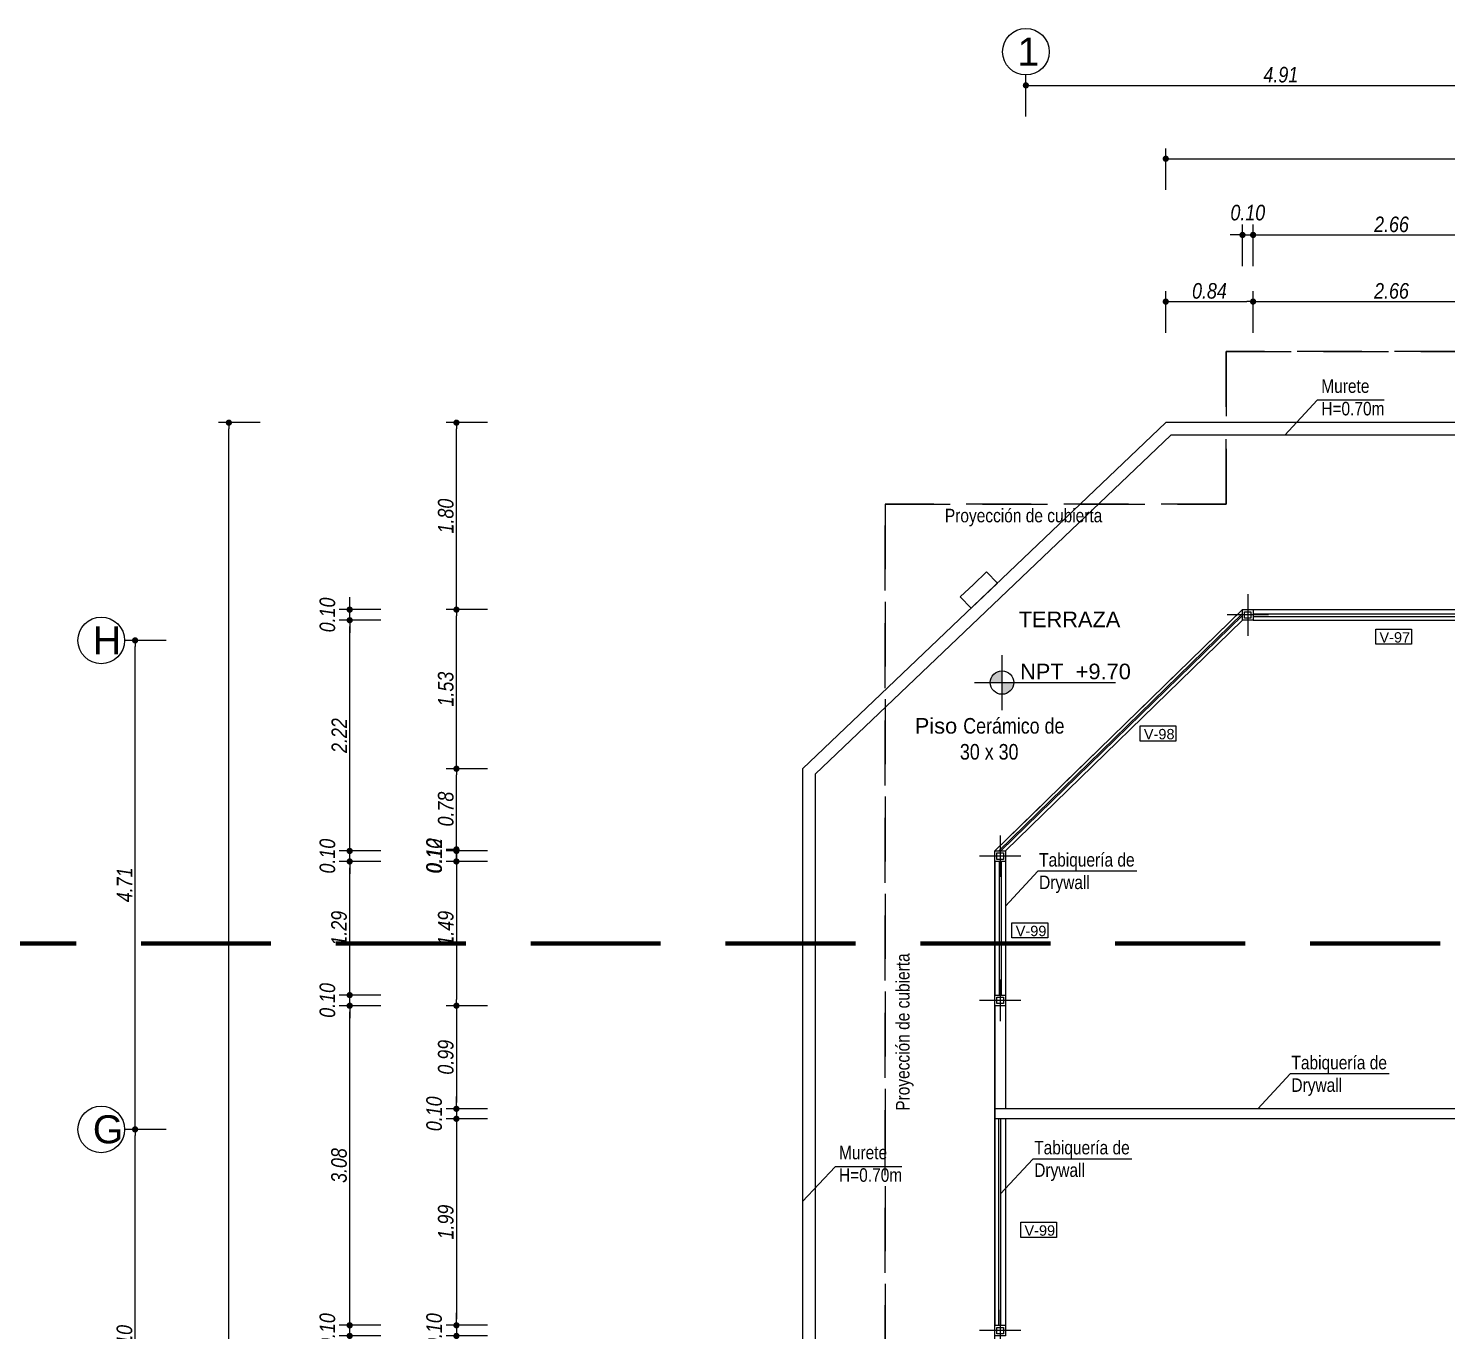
# Model space of a CAD drawing. Header units: inches. Extents: x 140 to 978, y -82 to 38.
# Drawn here: x 837.23 to 850.88, y 15.39 to 27.92 of the extents above; entities that cross this region are included whole.
import ezdxf

# ---------------------------------------------------------------- set-up
doc = ezdxf.new("R2010")
doc.units = ezdxf.units.IN
doc.header["$MEASUREMENT"] = 0
doc.linetypes.add('DASHED', pattern=[0.75, 0.5, -0.25])
doc.linetypes.add('DASHED2', pattern=[0.375, 0.25, -0.125])
doc.layers.get('0').update_dxf_attribs({"lineweight": 0})
for name, color, linetype, lineweight in [('UNSAAC-COLUMNA', 24, 'Continuous', 0), ('UNSAAC-CORTE MURO', 42, 'Continuous', 35), ('UNSAAC-COTA', 48, 'Continuous', 0), ('UNSAAC-FACHADA(2DO PLANO)', 7, 'Continuous', 30), ('UNSAAC-LINEA 0.00', 251, 'Continuous', 0), ('UNSAAC-LINEA DE CORTE', 7, 'Continuous', 70), ('UNSAAC-LLAMADOS', 88, 'Continuous', 0), ('UNSAAC-MURETE', 146, 'Continuous', 20), ('UNSAAC-PROYECCIONES', 38, 'DASHED2', 0), ('UNSAAC-TEXTOS', 250, 'Continuous', 0), ('UNSAAC-VANOS', 24, 'Continuous', 0), ('UNSAAC-VARIOS', 30, 'Continuous', 0)]:
    doc.layers.add(name, color=color, linetype=linetype, lineweight=lineweight)
doc.styles.add('5mm', font='GOTHIC.TTF', dxfattribs={"height": 5})
doc.styles.add('narrow', font='')
doc.styles.get("Standard").update_dxf_attribs({"font": 'arial.ttf'})
doc.styles.get('narrow').set_extended_font_data('Arial Narrow', italic=True)
doc.dimstyles.new('1EN75', dxfattribs={"dimtxt": 0.15, "dimasz": 0.06, "dimexe": 0.1, "dimexo": 0.15, "dimgap": 0.025, "dimtad": 1, "dimzin": 1, "dimdsep": 46, "dimtxsty": 'narrow', "dimblk": 'DOT', "dimcen": 0.1, "dimclrd": 256, "dimclre": 256, "dimclrt": 256, "dimaunit": 1, "dimadec": 3, "dimazin": 0, "dimtfac": 1, "dimtmove": 2, "dimatfit": 3, "dimldrblk": 'ARCHTICK', "dimfxl": 0.3, "dimfxlon": 1, "dimtolj": 1, "dimtzin": 0, "dimlwd": 0, "dimlwe": 0, "dimarcsym": 0})

# ---------------------------------------------------------------- blocks, each defined once
blk = doc.blocks.new('npt')
at = {"layer": 'UNSAAC-TEXTOS'}
h = blk.add_hatch(color=0, dxfattribs=at)
h.dxf.hatch_style = 1
h.paths.add_polyline_path([(0.0522, 0), (0, 0), (0, -0.0522, 0.414214)])
h.paths.add_polyline_path([(0, 0.0522, 0.414214), (-0.0522, 0), (0, 0)])
at = {"layer": 'UNSAAC-TEXTOS', "color": 0}
for p, q in [((0, -0.1228), (0, 0.1228)), ((-0.1228, 0), (0.507, 0))]:
    blk.add_line(p, q, dxfattribs=at)
blk.add_circle((0, 0), 0.0522, dxfattribs=at)
blk = doc.blocks.new('npty')
at = {"layer": 'UNSAAC-TEXTOS', "xscale": 2.154779168756153, "yscale": 2.154779168756153, "zscale": 2.154779168756153}
blk.add_blockref('npt', (1323.156, 5.491), dxfattribs=at)
at = {"layer": 'UNSAAC-TEXTOS', "insert": (1323.33, 5.673), "char_height": 0.15, "width": 1.06387, "attachment_point": 1, "style": '5mm'}
blk.add_mtext('{\\fArial|b0|i0|c0|p34;NPT  +9.70}', dxfattribs=at)
blk = doc.blocks.new('_Dot')
at = {"color": 0, "linetype": 'ByBlock', "lineweight": -2}
blk.add_line((-0.5, 0), (-1, 0), dxfattribs=at)
at = {"color": 0, "linetype": 'ByBlock', "const_width": 0.5}
blk.add_lwpolyline([(-0.25, 0, 1), (0.25, 0, 1)], format="xyb", close=True, dxfattribs=at)
blk = doc.blocks.new('*D233')
at = {"layer": 'Defpoints', "color": 0, "transparency": 16777216}
for p in [(851.737, 27.369), (851.737, 24.439), (846.831, 19.484)]:
    blk.add_point(p, dxfattribs=at)
at = {"layer": 'UNSAAC-COTA', "lineweight": 0, "transparency": 16777216}
for p, q in [((846.831, 27.069), (846.831, 27.469)), ((851.737, 27.069), (851.737, 27.469)), ((846.891, 27.369), (851.677, 27.369))]:
    blk.add_line(p, q, dxfattribs=at)
at = {"layer": 'UNSAAC-COTA', "lineweight": 0, "transparency": 16777216, "xscale": 0.06, "yscale": 0.06, "zscale": 0.06, "rotation": 180}
blk.add_blockref('_Dot', (846.831, 27.369), dxfattribs=at)
at = {"layer": 'UNSAAC-COTA', "lineweight": 0, "transparency": 16777216, "xscale": 0.06, "yscale": 0.06, "zscale": 0.06}
blk.add_blockref('_Dot', (851.737, 27.369), dxfattribs=at)
at = {"layer": 'UNSAAC-COTA', "transparency": 16777216, "insert": (849.284, 27.471), "char_height": 0.15, "attachment_point": 5, "style": 'narrow'}
blk.add_mtext('\\A1;4.91', dxfattribs=at)
blk = doc.blocks.new('_ArchTick')
at = {"layer": 'UNSAAC-FACHADA(2DO PLANO)', "color": 0, "const_width": 0.15}
blk.add_lwpolyline([(-0.5, -0.5), (0.5, 0.5)], dxfattribs=at)
blk = doc.blocks.new('*D245')
at = {"layer": 'Defpoints', "color": 0, "transparency": 16777216}
for p in [(838.259, 17.324), (843.198, 17.324), (843.198, 13.225)]:
    blk.add_point(p, dxfattribs=at)
at = {"layer": 'UNSAAC-COTA', "lineweight": 0, "transparency": 16777216}
for p, q in [((838.559, 17.324), (838.159, 17.324)), ((838.259, 13.285), (838.259, 17.264)), ((838.559, 13.225), (838.159, 13.225))]:
    blk.add_line(p, q, dxfattribs=at)
at = {"layer": 'UNSAAC-COTA', "lineweight": 0, "transparency": 16777216, "xscale": 0.06, "yscale": 0.06, "zscale": 0.06}
for p, rotation in [((838.259, 17.324), 90), ((838.259, 13.225), 270)]:
    blk.add_blockref('_Dot', p, dxfattribs=dict(at, rotation=rotation))
at = {"layer": 'UNSAAC-COTA', "transparency": 16777216, "insert": (838.157, 15.275), "char_height": 0.15, "attachment_point": 5, "rotation": 90, "style": 'narrow'}
blk.add_mtext('\\A1;4.10', dxfattribs=at)
blk = doc.blocks.new('*D246')
at = {"layer": 'Defpoints', "color": 0, "transparency": 16777216}
for p in [(838.259, 22.029), (848.344, 22.029), (843.198, 17.324)]:
    blk.add_point(p, dxfattribs=at)
at = {"layer": 'UNSAAC-COTA', "lineweight": 0, "transparency": 16777216}
for p, q in [((838.559, 22.029), (838.159, 22.029)), ((838.259, 17.384), (838.259, 21.969)), ((838.559, 17.324), (838.159, 17.324))]:
    blk.add_line(p, q, dxfattribs=at)
at = {"layer": 'UNSAAC-COTA', "lineweight": 0, "transparency": 16777216, "xscale": 0.06, "yscale": 0.06, "zscale": 0.06}
for p, rotation in [((838.259, 22.029), 90), ((838.259, 17.324), 270)]:
    blk.add_blockref('_Dot', p, dxfattribs=dict(at, rotation=rotation))
at = {"layer": 'UNSAAC-COTA', "transparency": 16777216, "insert": (838.158, 19.677), "char_height": 0.15, "attachment_point": 5, "rotation": 90, "style": 'narrow'}
blk.add_mtext('\\A1;4.71', dxfattribs=at)
blk = doc.blocks.new('*D314')
at = {"layer": 'Defpoints', "color": 0, "transparency": 16777216}
for p in [(885.857, 26.663), (848.177, 24.124), (885.857, 24.124)]:
    blk.add_point(p, dxfattribs=at)
at = {"layer": 'UNSAAC-COTA', "lineweight": 0, "transparency": 16777216}
for p, q in [((848.177, 26.363), (848.177, 26.763)), ((885.857, 26.363), (885.857, 26.763)), ((848.237, 26.663), (885.797, 26.663))]:
    blk.add_line(p, q, dxfattribs=at)
at = {"layer": 'UNSAAC-COTA', "lineweight": 0, "transparency": 16777216, "xscale": 0.06, "yscale": 0.06, "zscale": 0.06, "rotation": 180}
blk.add_blockref('_Dot', (848.177, 26.663), dxfattribs=at)
at = {"layer": 'UNSAAC-COTA', "lineweight": 0, "transparency": 16777216, "xscale": 0.06, "yscale": 0.06, "zscale": 0.06}
blk.add_blockref('_Dot', (885.857, 26.663), dxfattribs=at)
at = {"layer": 'UNSAAC-COTA', "transparency": 16777216, "insert": (867.017, 26.765), "char_height": 0.15, "attachment_point": 5, "style": 'narrow'}
blk.add_mtext('\\A1;37.68', dxfattribs=at)
blk = doc.blocks.new('*D315')
at = {"layer": 'Defpoints', "color": 0, "transparency": 16777216}
for p in [(849.017, 25.93), (848.915, 22.325), (849.017, 22.325)]:
    blk.add_point(p, dxfattribs=at)
at = {"layer": 'UNSAAC-COTA', "lineweight": 0, "transparency": 16777216}
for p, q in [((848.915, 25.63), (848.915, 26.03)), ((849.017, 25.63), (849.017, 26.03)), ((848.855, 25.93), (848.795, 25.93)), ((848.915, 25.93), (849.017, 25.93)), ((849.077, 25.93), (849.137, 25.93))]:
    blk.add_line(p, q, dxfattribs=at)
at = {"layer": 'UNSAAC-COTA', "lineweight": 0, "transparency": 16777216, "xscale": 0.06, "yscale": 0.06, "zscale": 0.06}
blk.add_blockref('_Dot', (848.915, 25.93), dxfattribs=at)
at = {"layer": 'UNSAAC-COTA', "lineweight": 0, "transparency": 16777216, "xscale": 0.06, "yscale": 0.06, "zscale": 0.06, "rotation": 180}
blk.add_blockref('_Dot', (849.017, 25.93), dxfattribs=at)
at = {"layer": 'UNSAAC-COTA', "transparency": 16777216, "insert": (848.966, 26.144), "char_height": 0.15, "attachment_point": 5, "style": 'narrow'}
blk.add_mtext('\\A1;0.10', dxfattribs=at)
blk = doc.blocks.new('*D316')
at = {"layer": 'Defpoints', "color": 0, "transparency": 16777216}
for p in [(851.681, 25.93), (849.017, 22.325), (851.681, 22.325)]:
    blk.add_point(p, dxfattribs=at)
at = {"layer": 'UNSAAC-COTA', "lineweight": 0, "transparency": 16777216}
for p, q in [((849.017, 25.63), (849.017, 26.03)), ((851.681, 25.63), (851.681, 26.03)), ((849.077, 25.93), (851.621, 25.93))]:
    blk.add_line(p, q, dxfattribs=at)
at = {"layer": 'UNSAAC-COTA', "lineweight": 0, "transparency": 16777216, "xscale": 0.06, "yscale": 0.06, "zscale": 0.06, "rotation": 180}
blk.add_blockref('_Dot', (849.017, 25.93), dxfattribs=at)
at = {"layer": 'UNSAAC-COTA', "lineweight": 0, "transparency": 16777216, "xscale": 0.06, "yscale": 0.06, "zscale": 0.06}
blk.add_blockref('_Dot', (851.681, 25.93), dxfattribs=at)
at = {"layer": 'UNSAAC-COTA', "transparency": 16777216, "insert": (850.349, 26.031), "char_height": 0.15, "attachment_point": 5, "style": 'narrow'}
blk.add_mtext('\\A1;2.66', dxfattribs=at)
blk = doc.blocks.new('*D257')
at = {"layer": 'Defpoints', "color": 0, "transparency": 16777216}
for p in [(849.017, 25.289), (848.177, 24.124), (849.017, 22.325)]:
    blk.add_point(p, dxfattribs=at)
at = {"layer": 'UNSAAC-COTA', "lineweight": 0, "transparency": 16777216}
for p, q in [((848.177, 24.989), (848.177, 25.389)), ((849.017, 24.989), (849.017, 25.389)), ((848.237, 25.289), (848.957, 25.289))]:
    blk.add_line(p, q, dxfattribs=at)
at = {"layer": 'UNSAAC-COTA', "lineweight": 0, "transparency": 16777216, "xscale": 0.06, "yscale": 0.06, "zscale": 0.06, "rotation": 180}
blk.add_blockref('_Dot', (848.177, 25.289), dxfattribs=at)
at = {"layer": 'UNSAAC-COTA', "lineweight": 0, "transparency": 16777216, "xscale": 0.06, "yscale": 0.06, "zscale": 0.06}
blk.add_blockref('_Dot', (849.017, 25.289), dxfattribs=at)
at = {"layer": 'UNSAAC-COTA', "transparency": 16777216, "insert": (848.597, 25.391), "char_height": 0.15, "attachment_point": 5, "style": 'narrow'}
blk.add_mtext('\\A1;0.84', dxfattribs=at)
blk = doc.blocks.new('*D258')
at = {"layer": 'Defpoints', "color": 0, "transparency": 16777216}
for p in [(851.681, 25.289), (849.017, 22.325), (851.681, 22.325)]:
    blk.add_point(p, dxfattribs=at)
at = {"layer": 'UNSAAC-COTA', "lineweight": 0, "transparency": 16777216}
for p, q in [((849.017, 24.989), (849.017, 25.389)), ((851.681, 24.989), (851.681, 25.389)), ((849.077, 25.289), (851.621, 25.289))]:
    blk.add_line(p, q, dxfattribs=at)
at = {"layer": 'UNSAAC-COTA', "lineweight": 0, "transparency": 16777216, "xscale": 0.06, "yscale": 0.06, "zscale": 0.06, "rotation": 180}
blk.add_blockref('_Dot', (849.017, 25.289), dxfattribs=at)
at = {"layer": 'UNSAAC-COTA', "lineweight": 0, "transparency": 16777216, "xscale": 0.06, "yscale": 0.06, "zscale": 0.06}
blk.add_blockref('_Dot', (851.681, 25.289), dxfattribs=at)
at = {"layer": 'UNSAAC-COTA', "transparency": 16777216, "insert": (850.349, 25.391), "char_height": 0.15, "attachment_point": 5, "style": 'narrow'}
blk.add_mtext('\\A1;2.66', dxfattribs=at)
blk = doc.blocks.new('*D341')
at = {"layer": 'Defpoints', "color": 0, "transparency": 16777216}
for p in [(846.532, 20.003), (841.351, 18.514), (846.532, 18.514)]:
    blk.add_point(p, dxfattribs=at)
at = {"layer": 'UNSAAC-COTA', "lineweight": 0, "transparency": 16777216}
for p, q in [((841.651, 20.003), (841.251, 20.003)), ((841.351, 19.943), (841.351, 18.574)), ((841.651, 18.514), (841.251, 18.514))]:
    blk.add_line(p, q, dxfattribs=at)
at = {"layer": 'UNSAAC-COTA', "lineweight": 0, "transparency": 16777216, "xscale": 0.06, "yscale": 0.06, "zscale": 0.06}
for p, rotation in [((841.351, 20.003), 90), ((841.351, 18.514), 270)]:
    blk.add_blockref('_Dot', p, dxfattribs=dict(at, rotation=rotation))
at = {"layer": 'UNSAAC-COTA', "transparency": 16777216, "insert": (841.249, 19.259), "char_height": 0.15, "attachment_point": 5, "rotation": 90, "style": 'narrow'}
blk.add_mtext('\\A1;1.49', dxfattribs=at)
blk = doc.blocks.new('*D342')
at = {"layer": 'Defpoints', "color": 0, "transparency": 16777216}
for p in [(846.532, 18.514), (841.351, 17.522), (846.532, 17.522)]:
    blk.add_point(p, dxfattribs=at)
at = {"layer": 'UNSAAC-COTA', "lineweight": 0, "transparency": 16777216}
for p, q in [((841.651, 18.514), (841.251, 18.514)), ((841.351, 18.454), (841.351, 17.582)), ((841.651, 17.522), (841.251, 17.522))]:
    blk.add_line(p, q, dxfattribs=at)
at = {"layer": 'UNSAAC-COTA', "lineweight": 0, "transparency": 16777216, "xscale": 0.06, "yscale": 0.06, "zscale": 0.06}
for p, rotation in [((841.351, 18.514), 90), ((841.351, 17.522), 270)]:
    blk.add_blockref('_Dot', p, dxfattribs=dict(at, rotation=rotation))
at = {"layer": 'UNSAAC-COTA', "transparency": 16777216, "insert": (841.249, 18.018), "char_height": 0.15, "attachment_point": 5, "rotation": 90, "style": 'narrow'}
blk.add_mtext('\\A1;0.99', dxfattribs=at)
blk = doc.blocks.new('*D343')
at = {"layer": 'Defpoints', "color": 0, "transparency": 16777216}
for p in [(846.532, 17.522), (841.351, 17.426), (846.532, 17.426)]:
    blk.add_point(p, dxfattribs=at)
at = {"layer": 'UNSAAC-COTA', "lineweight": 0, "transparency": 16777216}
for p, q in [((841.351, 17.582), (841.351, 17.642)), ((841.651, 17.522), (841.251, 17.522)), ((841.351, 17.522), (841.351, 17.426)), ((841.651, 17.426), (841.251, 17.426)), ((841.351, 17.366), (841.351, 17.306))]:
    blk.add_line(p, q, dxfattribs=at)
at = {"layer": 'UNSAAC-COTA', "lineweight": 0, "transparency": 16777216, "xscale": 0.06, "yscale": 0.06, "zscale": 0.06}
for p, rotation in [((841.351, 17.522), 270), ((841.351, 17.426), 90)]:
    blk.add_blockref('_Dot', p, dxfattribs=dict(at, rotation=rotation))
at = {"layer": 'UNSAAC-COTA', "transparency": 16777216, "insert": (841.137, 17.474), "char_height": 0.15, "attachment_point": 5, "rotation": 90, "style": 'narrow'}
blk.add_mtext('\\A1;0.10', dxfattribs=at)
blk = doc.blocks.new('*D344')
at = {"layer": 'Defpoints', "color": 0, "transparency": 16777216}
for p in [(846.532, 17.426), (841.351, 15.439), (846.532, 15.439)]:
    blk.add_point(p, dxfattribs=at)
at = {"layer": 'UNSAAC-COTA', "lineweight": 0, "transparency": 16777216}
for p, q in [((841.651, 17.426), (841.251, 17.426)), ((841.351, 17.366), (841.351, 15.499)), ((841.651, 15.439), (841.251, 15.439))]:
    blk.add_line(p, q, dxfattribs=at)
at = {"layer": 'UNSAAC-COTA', "lineweight": 0, "transparency": 16777216, "xscale": 0.06, "yscale": 0.06, "zscale": 0.06}
for p, rotation in [((841.351, 17.426), 90), ((841.351, 15.439), 270)]:
    blk.add_blockref('_Dot', p, dxfattribs=dict(at, rotation=rotation))
at = {"layer": 'UNSAAC-COTA', "transparency": 16777216, "insert": (841.249, 16.432), "char_height": 0.15, "attachment_point": 5, "rotation": 90, "style": 'narrow'}
blk.add_mtext('\\A1;1.99', dxfattribs=at)
blk = doc.blocks.new('*D345')
at = {"layer": 'Defpoints', "color": 0, "transparency": 16777216}
for p in [(846.532, 15.439), (841.351, 15.337), (846.532, 15.337)]:
    blk.add_point(p, dxfattribs=at)
at = {"layer": 'UNSAAC-COTA', "lineweight": 0, "transparency": 16777216}
for p, q in [((841.351, 15.499), (841.351, 15.559)), ((841.651, 15.439), (841.251, 15.439)), ((841.351, 15.439), (841.351, 15.337)), ((841.651, 15.337), (841.251, 15.337)), ((841.351, 15.277), (841.351, 15.217))]:
    blk.add_line(p, q, dxfattribs=at)
at = {"layer": 'UNSAAC-COTA', "lineweight": 0, "transparency": 16777216, "xscale": 0.06, "yscale": 0.06, "zscale": 0.06}
for p, rotation in [((841.351, 15.439), 270), ((841.351, 15.337), 90)]:
    blk.add_blockref('_Dot', p, dxfattribs=dict(at, rotation=rotation))
at = {"layer": 'UNSAAC-COTA', "transparency": 16777216, "insert": (841.137, 15.388), "char_height": 0.15, "attachment_point": 5, "rotation": 90, "style": 'narrow'}
blk.add_mtext('\\A1;0.10', dxfattribs=at)
blk = doc.blocks.new('*D366')
at = {"layer": 'Defpoints', "color": 0, "transparency": 16777216}
for p in [(846.532, 20.003), (841.351, 19.902), (846.532, 19.902)]:
    blk.add_point(p, dxfattribs=at)
at = {"layer": 'UNSAAC-COTA', "lineweight": 0, "transparency": 16777216}
for p, q in [((841.351, 20.063), (841.351, 20.123)), ((841.651, 20.003), (841.251, 20.003)), ((841.351, 20.003), (841.351, 19.902)), ((841.651, 19.902), (841.251, 19.902)), ((841.351, 19.842), (841.351, 19.782))]:
    blk.add_line(p, q, dxfattribs=at)
at = {"layer": 'UNSAAC-COTA', "lineweight": 0, "transparency": 16777216, "xscale": 0.06, "yscale": 0.06, "zscale": 0.06}
for p, rotation in [((841.351, 20.003), 270), ((841.351, 19.902), 90)]:
    blk.add_blockref('_Dot', p, dxfattribs=dict(at, rotation=rotation))
at = {"layer": 'UNSAAC-COTA', "transparency": 16777216, "insert": (841.137, 19.953), "char_height": 0.15, "attachment_point": 5, "rotation": 90, "style": 'narrow'}
blk.add_mtext('\\A1;0.10', dxfattribs=at)
blk = doc.blocks.new('*D367')
at = {"layer": 'Defpoints', "color": 0, "transparency": 16777216}
for p in [(841.351, 20.018), (841.351, 20.018), (846.532, 19.902)]:
    blk.add_point(p, dxfattribs=at)
at = {"layer": 'UNSAAC-COTA', "lineweight": 0, "transparency": 16777216}
for p, q in [((841.351, 20.078), (841.351, 20.138)), ((841.351, 20.018), (841.251, 20.018)), ((841.351, 19.902), (841.351, 20.018)), ((841.651, 19.902), (841.251, 19.902)), ((841.351, 19.842), (841.351, 19.782))]:
    blk.add_line(p, q, dxfattribs=at)
at = {"layer": 'UNSAAC-COTA', "lineweight": 0, "transparency": 16777216, "xscale": 0.06, "yscale": 0.06, "zscale": 0.06}
for p, rotation in [((841.351, 20.018), 270), ((841.351, 19.902), 90)]:
    blk.add_blockref('_Dot', p, dxfattribs=dict(at, rotation=rotation))
at = {"layer": 'UNSAAC-COTA', "transparency": 16777216, "insert": (841.137, 19.96), "char_height": 0.15, "attachment_point": 5, "rotation": 90, "style": 'narrow'}
blk.add_mtext('\\A1;0.12', dxfattribs=at)
blk = doc.blocks.new('*D368')
at = {"layer": 'Defpoints', "color": 0, "transparency": 16777216}
for p in [(841.351, 20.794), (844.682, 20.794), (841.351, 20.018)]:
    blk.add_point(p, dxfattribs=at)
at = {"layer": 'UNSAAC-COTA', "lineweight": 0, "transparency": 16777216}
for p, q in [((841.651, 20.794), (841.251, 20.794)), ((841.351, 20.078), (841.351, 20.734)), ((841.351, 20.018), (841.251, 20.018))]:
    blk.add_line(p, q, dxfattribs=at)
at = {"layer": 'UNSAAC-COTA', "lineweight": 0, "transparency": 16777216, "xscale": 0.06, "yscale": 0.06, "zscale": 0.06}
for p, rotation in [((841.351, 20.794), 90), ((841.351, 20.018), 270)]:
    blk.add_blockref('_Dot', p, dxfattribs=dict(at, rotation=rotation))
at = {"layer": 'UNSAAC-COTA', "transparency": 16777216, "insert": (841.249, 20.406), "char_height": 0.15, "attachment_point": 5, "rotation": 90, "style": 'narrow'}
blk.add_mtext('\\A1;0.78', dxfattribs=at)
blk = doc.blocks.new('*D369')
at = {"layer": 'Defpoints', "color": 0, "transparency": 16777216}
for p in [(841.351, 22.325), (848.915, 22.325), (844.682, 20.794)]:
    blk.add_point(p, dxfattribs=at)
at = {"layer": 'UNSAAC-COTA', "lineweight": 0, "transparency": 16777216}
for p, q in [((841.651, 22.325), (841.251, 22.325)), ((841.351, 20.854), (841.351, 22.265)), ((841.651, 20.794), (841.251, 20.794))]:
    blk.add_line(p, q, dxfattribs=at)
at = {"layer": 'UNSAAC-COTA', "lineweight": 0, "transparency": 16777216, "xscale": 0.06, "yscale": 0.06, "zscale": 0.06}
for p, rotation in [((841.351, 22.325), 90), ((841.351, 20.794), 270)]:
    blk.add_blockref('_Dot', p, dxfattribs=dict(at, rotation=rotation))
at = {"layer": 'UNSAAC-COTA', "transparency": 16777216, "insert": (841.249, 21.56), "char_height": 0.15, "attachment_point": 5, "rotation": 90, "style": 'narrow'}
blk.add_mtext('\\A1;1.53', dxfattribs=at)
blk = doc.blocks.new('*D260')
at = {"layer": 'Defpoints', "color": 0, "transparency": 16777216}
for p in [(841.351, 24.124), (848.177, 24.124), (848.915, 22.325)]:
    blk.add_point(p, dxfattribs=at)
at = {"layer": 'UNSAAC-COTA', "lineweight": 0, "transparency": 16777216}
for p, q in [((841.651, 24.124), (841.251, 24.124)), ((841.351, 22.385), (841.351, 24.064)), ((841.651, 22.325), (841.251, 22.325))]:
    blk.add_line(p, q, dxfattribs=at)
at = {"layer": 'UNSAAC-COTA', "lineweight": 0, "transparency": 16777216, "xscale": 0.06, "yscale": 0.06, "zscale": 0.06}
for p, rotation in [((841.351, 24.124), 90), ((841.351, 22.325), 270)]:
    blk.add_blockref('_Dot', p, dxfattribs=dict(at, rotation=rotation))
at = {"layer": 'UNSAAC-COTA', "transparency": 16777216, "insert": (841.249, 23.225), "char_height": 0.15, "attachment_point": 5, "rotation": 90, "style": 'narrow'}
blk.add_mtext('\\A1;1.80', dxfattribs=at)
blk = doc.blocks.new('*D269')
at = {"layer": 'Defpoints', "color": 0, "transparency": 16777216}
for p in [(840.324, 15.439), (846.532, 15.439), (846.532, 15.337)]:
    blk.add_point(p, dxfattribs=at)
at = {"layer": 'UNSAAC-COTA', "lineweight": 0, "transparency": 16777216}
for p, q in [((840.324, 15.499), (840.324, 15.559)), ((840.624, 15.439), (840.224, 15.439)), ((840.324, 15.337), (840.324, 15.439)), ((840.624, 15.337), (840.224, 15.337)), ((840.324, 15.277), (840.324, 15.217))]:
    blk.add_line(p, q, dxfattribs=at)
at = {"layer": 'UNSAAC-COTA', "lineweight": 0, "transparency": 16777216, "xscale": 0.06, "yscale": 0.06, "zscale": 0.06}
for p, rotation in [((840.324, 15.439), 270), ((840.324, 15.337), 90)]:
    blk.add_blockref('_Dot', p, dxfattribs=dict(at, rotation=rotation))
at = {"layer": 'UNSAAC-COTA', "transparency": 16777216, "insert": (840.11, 15.388), "char_height": 0.15, "attachment_point": 5, "rotation": 90, "style": 'narrow'}
blk.add_mtext('\\A1;0.10', dxfattribs=at)
blk = doc.blocks.new('*D270')
at = {"layer": 'Defpoints', "color": 0, "transparency": 16777216}
for p in [(840.324, 18.514), (846.532, 18.514), (846.532, 15.439)]:
    blk.add_point(p, dxfattribs=at)
at = {"layer": 'UNSAAC-COTA', "lineweight": 0, "transparency": 16777216}
for p, q in [((840.624, 18.514), (840.224, 18.514)), ((840.324, 15.499), (840.324, 18.454)), ((840.624, 15.439), (840.224, 15.439))]:
    blk.add_line(p, q, dxfattribs=at)
at = {"layer": 'UNSAAC-COTA', "lineweight": 0, "transparency": 16777216, "xscale": 0.06, "yscale": 0.06, "zscale": 0.06}
for p, rotation in [((840.324, 18.514), 90), ((840.324, 15.439), 270)]:
    blk.add_blockref('_Dot', p, dxfattribs=dict(at, rotation=rotation))
at = {"layer": 'UNSAAC-COTA', "transparency": 16777216, "insert": (840.222, 16.976), "char_height": 0.15, "attachment_point": 5, "rotation": 90, "style": 'narrow'}
blk.add_mtext('\\A1;3.08', dxfattribs=at)
blk = doc.blocks.new('*D374')
at = {"layer": 'Defpoints', "color": 0, "transparency": 16777216}
for p in [(840.324, 18.616), (846.532, 18.616), (846.532, 18.514)]:
    blk.add_point(p, dxfattribs=at)
at = {"layer": 'UNSAAC-COTA', "lineweight": 0, "transparency": 16777216}
for p, q in [((840.324, 18.676), (840.324, 18.736)), ((840.624, 18.616), (840.224, 18.616)), ((840.324, 18.514), (840.324, 18.616)), ((840.624, 18.514), (840.224, 18.514)), ((840.324, 18.454), (840.324, 18.394))]:
    blk.add_line(p, q, dxfattribs=at)
at = {"layer": 'UNSAAC-COTA', "lineweight": 0, "transparency": 16777216, "xscale": 0.06, "yscale": 0.06, "zscale": 0.06}
for p, rotation in [((840.324, 18.616), 270), ((840.324, 18.514), 90)]:
    blk.add_blockref('_Dot', p, dxfattribs=dict(at, rotation=rotation))
at = {"layer": 'UNSAAC-COTA', "transparency": 16777216, "insert": (840.11, 18.565), "char_height": 0.15, "attachment_point": 5, "rotation": 90, "style": 'narrow'}
blk.add_mtext('\\A1;0.10', dxfattribs=at)
blk = doc.blocks.new('*D375')
at = {"layer": 'Defpoints', "color": 0, "transparency": 16777216}
for p in [(840.324, 19.902), (846.532, 19.902), (846.532, 18.616)]:
    blk.add_point(p, dxfattribs=at)
at = {"layer": 'UNSAAC-COTA', "lineweight": 0, "transparency": 16777216}
for p, q in [((840.624, 19.902), (840.224, 19.902)), ((840.324, 18.676), (840.324, 19.842)), ((840.624, 18.616), (840.224, 18.616))]:
    blk.add_line(p, q, dxfattribs=at)
at = {"layer": 'UNSAAC-COTA', "lineweight": 0, "transparency": 16777216, "xscale": 0.06, "yscale": 0.06, "zscale": 0.06}
for p, rotation in [((840.324, 19.902), 90), ((840.324, 18.616), 270)]:
    blk.add_blockref('_Dot', p, dxfattribs=dict(at, rotation=rotation))
at = {"layer": 'UNSAAC-COTA', "transparency": 16777216, "insert": (840.222, 19.259), "char_height": 0.15, "attachment_point": 5, "rotation": 90, "style": 'narrow'}
blk.add_mtext('\\A1;1.29', dxfattribs=at)
blk = doc.blocks.new('*D271')
at = {"layer": 'Defpoints', "color": 0, "transparency": 16777216}
for p in [(840.324, 20.003), (846.532, 20.003), (846.532, 19.902)]:
    blk.add_point(p, dxfattribs=at)
at = {"layer": 'UNSAAC-COTA', "lineweight": 0, "transparency": 16777216}
for p, q in [((840.324, 20.063), (840.324, 20.123)), ((840.624, 20.003), (840.224, 20.003)), ((840.324, 19.902), (840.324, 20.003)), ((840.624, 19.902), (840.224, 19.902)), ((840.324, 19.842), (840.324, 19.782))]:
    blk.add_line(p, q, dxfattribs=at)
at = {"layer": 'UNSAAC-COTA', "lineweight": 0, "transparency": 16777216, "xscale": 0.06, "yscale": 0.06, "zscale": 0.06}
for p, rotation in [((840.324, 20.003), 270), ((840.324, 19.902), 90)]:
    blk.add_blockref('_Dot', p, dxfattribs=dict(at, rotation=rotation))
at = {"layer": 'UNSAAC-COTA', "transparency": 16777216, "insert": (840.11, 19.953), "char_height": 0.15, "attachment_point": 5, "rotation": 90, "style": 'narrow'}
blk.add_mtext('\\A1;0.10', dxfattribs=at)
blk = doc.blocks.new('*D376')
at = {"layer": 'Defpoints', "color": 0, "transparency": 16777216}
for p in [(840.324, 22.223), (848.915, 22.223), (846.532, 20.003)]:
    blk.add_point(p, dxfattribs=at)
at = {"layer": 'UNSAAC-COTA', "lineweight": 0, "transparency": 16777216}
for p, q in [((840.624, 22.223), (840.224, 22.223)), ((840.324, 20.063), (840.324, 22.163)), ((840.624, 20.003), (840.224, 20.003))]:
    blk.add_line(p, q, dxfattribs=at)
at = {"layer": 'UNSAAC-COTA', "lineweight": 0, "transparency": 16777216, "xscale": 0.06, "yscale": 0.06, "zscale": 0.06}
for p, rotation in [((840.324, 22.223), 90), ((840.324, 20.003), 270)]:
    blk.add_blockref('_Dot', p, dxfattribs=dict(at, rotation=rotation))
at = {"layer": 'UNSAAC-COTA', "transparency": 16777216, "insert": (840.224, 21.113), "char_height": 0.15, "attachment_point": 5, "rotation": 90, "style": 'narrow'}
blk.add_mtext('\\A1;2.22', dxfattribs=at)
blk = doc.blocks.new('*D377')
at = {"layer": 'Defpoints', "color": 0, "transparency": 16777216}
for p in [(840.324, 22.325), (848.915, 22.325), (848.915, 22.223)]:
    blk.add_point(p, dxfattribs=at)
at = {"layer": 'UNSAAC-COTA', "lineweight": 0, "transparency": 16777216}
for p, q in [((840.324, 22.385), (840.324, 22.445)), ((840.624, 22.325), (840.224, 22.325)), ((840.324, 22.223), (840.324, 22.325)), ((840.624, 22.223), (840.224, 22.223)), ((840.324, 22.163), (840.324, 22.103))]:
    blk.add_line(p, q, dxfattribs=at)
at = {"layer": 'UNSAAC-COTA', "lineweight": 0, "transparency": 16777216, "xscale": 0.06, "yscale": 0.06, "zscale": 0.06}
for p, rotation in [((840.324, 22.325), 270), ((840.324, 22.223), 90)]:
    blk.add_blockref('_Dot', p, dxfattribs=dict(at, rotation=rotation))
at = {"layer": 'UNSAAC-COTA', "transparency": 16777216, "insert": (840.11, 22.274), "char_height": 0.15, "attachment_point": 5, "rotation": 90, "style": 'narrow'}
blk.add_mtext('\\A1;0.10', dxfattribs=at)
blk = doc.blocks.new('*D272')
at = {"layer": 'Defpoints', "color": 0, "transparency": 16777216}
for p in [(839.161, 24.124), (848.177, 24.124), (848.307, -13.276)]:
    blk.add_point(p, dxfattribs=at)
at = {"layer": 'UNSAAC-COTA', "lineweight": 0, "transparency": 16777216}
for p, q in [((839.461, 24.124), (839.061, 24.124)), ((839.161, -13.216), (839.161, 24.064)), ((839.461, -13.276), (839.061, -13.276))]:
    blk.add_line(p, q, dxfattribs=at)
at = {"layer": 'UNSAAC-COTA', "lineweight": 0, "transparency": 16777216, "xscale": 0.06, "yscale": 0.06, "zscale": 0.06}
for p, rotation in [((839.161, 24.124), 90), ((839.161, -13.276), 270)]:
    blk.add_blockref('_Dot', p, dxfattribs=dict(at, rotation=rotation))
at = {"layer": 'UNSAAC-COTA', "transparency": 16777216, "insert": (839.059, 5.424), "char_height": 0.15, "attachment_point": 5, "rotation": 90, "style": 'narrow'}
blk.add_mtext('\\A1;37.40', dxfattribs=at)
blk = doc.blocks.new('columna')
at = {"layer": 'UNSAAC-COLUMNA'}
for p, q in [((0, 0.2), (0, -0.2)), ((0, 0.2), (0, -0.2)), ((0.2, 0), (-0.2, 0)), ((0.2, 0), (-0.2, 0))]:
    blk.add_line(p, q, dxfattribs=at)
for points in [[(-0.0508, 0.0508), (0.0508, 0.0508), (0.0508, -0.0508), (-0.0508, -0.0508)], [(-0.0308, 0.0308), (0.0308, 0.0308), (0.0308, -0.0308), (-0.0308, -0.0308)]]:
    blk.add_lwpolyline(points, close=True, dxfattribs=at)
blk = doc.blocks.new('D')
at = {"layer": 'UNSAAC-COLUMNA'}
for p in [(1307.966, 22.274), (1305.583, 19.953), (1305.583, 18.565), (1305.583, 15.388)]:
    blk.add_blockref('columna', p, dxfattribs=at)

msp = doc.modelspace()

# ---------------------------------------------------------------- linework, layer by layer
at = {"layer": 'UNSAAC-LINEA 0.00', "ltscale": 2.5}
msp.add_lwpolyline([(846.532, 8.249), (846.532, 20.003), (848.915, 22.325), (851.681, 22.325), (851.681, 24.124), (855.933, 24.124), (855.933, 22.325), (861.431, 22.325), (861.431, 24.124), (867.135, 24.124)], dxfattribs=at)
at = {"layer": 'UNSAAC-LINEA DE CORTE', "linetype": 'DASHED', "ltscale": 2.5}
msp.add_line((832.691, 19.113), (892.094, 19.113), dxfattribs=at)
at = {"layer": 'UNSAAC-LLAMADOS', "ltscale": 2.5}
for points in [[(850.279, 24.34), (849.635, 24.34), (849.323, 24.004)], [(847.899, 19.809), (846.946, 19.809), (846.633, 19.473)], [(850.327, 17.857), (849.373, 17.857), (849.061, 17.522)], [(845.638, 16.965), (844.994, 16.965), (844.682, 16.63)], [(847.851, 17.039), (846.898, 17.039), (846.586, 16.704)]]:
    msp.add_lwpolyline(points, dxfattribs=at)
at = {"layer": 'UNSAAC-MURETE'}
for p, q in [((885.857, 24.124), (848.177, 24.124)), ((846.453, 22.689), (846.326, 22.568)), ((846.453, 22.689), (846.326, 22.568)), ((846.556, 22.58), (846.453, 22.689)), ((846.556, 22.58), (846.453, 22.689)), ((846.199, 22.447), (846.326, 22.568)), ((846.199, 22.447), (846.326, 22.568)), ((846.556, 22.58), (846.429, 22.459)), ((846.556, 22.58), (846.429, 22.459)), ((846.303, 22.339), (846.199, 22.447)), ((846.303, 22.339), (846.199, 22.447)), ((846.303, 22.339), (846.429, 22.459)), ((846.303, 22.339), (846.429, 22.459))]:
    msp.add_line(p, q, dxfattribs=at)
for points in [[(848.177, 24.124), (848.177, 24.124), (844.682, 20.794), (844.682, 2.168)], [(851.681, 24.004), (848.225, 24.004), (844.802, 20.743), (844.802, 2.277)]]:
    msp.add_lwpolyline(points, dxfattribs=at)
at = {"layer": 'UNSAAC-PROYECCIONES', "ltscale": 2.5}
msp.add_lwpolyline([(861.557, 8.009), (855.008, 8.006), (855.008, 7.508), (853.907, 7.508), (845.476, 7.508), (845.476, 23.339), (848.757, 23.339), (848.757, 24.81), (879.127, 24.81), (848.757, 24.81), (848.757, 23.339), (845.476, 23.339), (845.476, 7.508), (853.907, 7.508), (855.008, 7.508), (855.008, 8.006)], close=True, dxfattribs=at)
msp.add_lwpolyline([(846.532, 8.249), (846.532, 20.003), (848.915, 22.325), (851.681, 22.325), (851.681, 24.124), (855.933, 24.124), (855.933, 22.325), (861.431, 22.325), (861.431, 24.124), (867.135, 24.124)], dxfattribs=at)
at = {"layer": 'UNSAAC-TEXTOS'}
for points in [[(850.197, 22.138), (850.541, 22.138), (850.541, 21.992), (850.197, 21.992)], [(847.93, 21.207), (848.274, 21.207), (848.274, 21.06), (847.93, 21.06)], [(846.697, 19.313), (847.041, 19.313), (847.041, 19.166), (846.697, 19.166)], [(846.781, 16.43), (847.125, 16.43), (847.125, 16.284), (846.781, 16.284)]]:
    msp.add_lwpolyline(points, close=True, dxfattribs=at)
for centre in [(846.831, 27.693), (837.933, 22.029), (837.933, 17.324)]:
    msp.add_circle(centre, 0.224, dxfattribs=at)
at = {"layer": 'UNSAAC-VANOS'}
for p, q in [((846.569, 20.003), (848.915, 22.288)), ((846.589, 20.003), (848.915, 22.27)), ((849.017, 22.286), (851.681, 22.286)), ((849.017, 22.259), (851.681, 22.259)), ((846.572, 19.902), (846.572, 18.616)), ((846.593, 19.902), (846.593, 18.616)), ((846.566, 17.426), (846.566, 15.439)), ((846.586, 17.426), (846.586, 15.439))]:
    msp.add_line(p, q, dxfattribs=at)
at = {"layer": 'UNSAAC-VARIOS'}
for p, q in [((846.532, 20.003), (848.915, 22.325)), ((849.017, 22.325), (851.681, 22.325)), ((846.633, 20.003), (848.915, 22.223)), ((849.017, 22.223), (851.681, 22.223)), ((846.532, 19.902), (846.532, 18.616)), ((846.633, 19.902), (846.633, 18.616)), ((846.532, 18.514), (846.532, 15.439)), ((846.633, 18.514), (846.633, 17.522)), ((853.327, 17.522), (846.532, 17.522)), ((853.327, 17.426), (846.532, 17.426)), ((846.633, 17.426), (846.633, 15.439))]:
    msp.add_line(p, q, dxfattribs=at)

# ---------------------------------------------------------------- block references
at = {"layer": 'UNSAAC-CORTE MURO'}
msp.add_blockref('npty', (-476.555, 16.132), dxfattribs=at)
at = {"layer": 'UNSAAC-TEXTOS'}
msp.add_blockref('D', (-459, 0), dxfattribs=at)

# ---------------------------------------------------------------- texts
at = {"layer": 'UNSAAC-LLAMADOS', "char_height": 0.13, "style": 'narrow'}
for s, insert, width, attachment_point in [('{\\fArial Narrow|b0|i0|c0|p34;Murete H=0.70m}', (849.673, 24.192), 0.85805, 7), ('\\pi0.29327;{\\fArial Narrow|b0|i0|c0|p34;Proyección de cubierta}', (845.758, 23.295), 2.08357, 1), ('{\\fArial Narrow|b0|i0|c0|p34;Tabiquería de Drywall}', (846.958, 19.597), 1.15269, 7), ('{\\fArial Narrow|b0|i0|c0|p34;Tabiquería de Drywall}', (849.386, 17.646), 1.15269, 7), ('{\\fArial Narrow|b0|i0|c0|p34;Tabiquería de Drywall}', (846.911, 16.828), 1.15269, 7), ('{\\fArial Narrow|b0|i0|c0|p34;Murete H=0.70m}', (845.032, 16.818), 0.85805, 7)]:
    msp.add_mtext(s, dxfattribs=dict(at, insert=insert, width=width, attachment_point=attachment_point))
at = {"layer": 'UNSAAC-LLAMADOS', "insert": (845.581, 17.21), "char_height": 0.13, "width": 2.08357, "attachment_point": 1, "rotation": 90, "style": 'narrow'}
msp.add_mtext('\\pi0.29327;{\\fArial Narrow|b0|i0|c0|p34;Proyección de cubierta}', dxfattribs=at)
at = {"layer": 'UNSAAC-TEXTOS', "attachment_point": 1}
for s, insert, char_height, width in [('1', (846.75, 27.829), 0.27, 0.42503), ('\\pi0.65056;TERRAZA', (846.111, 22.306), 0.15, 2.27449), ('H', (837.852, 22.165), 0.27, 0.42503), ('G', (837.852, 17.46), 0.27, 0.42503)]:
    msp.add_mtext(s, dxfattribs=dict(at, insert=insert, char_height=char_height, width=width))
at = {"layer": 'UNSAAC-TEXTOS', "char_height": 0.1, "attachment_point": 1}
for s, insert in [('{\\f@Arial Unicode MS|b0|i0|c0|p34;V-}97', (850.233, 22.108)), ('{\\f@Arial Unicode MS|b0|i0|c0|p34;V-}98', (847.966, 21.177)), ('{\\f@Arial Unicode MS|b0|i0|c0|p34;V-}99', (846.733, 19.283)), ('{\\f@Arial Unicode MS|b0|i0|c0|p34;V-}99', (846.817, 16.401))]:
    msp.add_mtext_dynamic_manual_height_columns(s, width=0.2, gutter_width=1, heights=[0], dxfattribs=dict(at, insert=insert))
at = {"layer": 'UNSAAC-TEXTOS', "insert": (845.708, 21.282), "char_height": 0.15, "width": 1.52397, "attachment_point": 1, "style": 'narrow'}
msp.add_mtext('\\pi0.053834;{\\fArial|b0|i0|c204|p34;Piso \\fArial Narrow|b0|i0|c0|p34;Cerámico de \\P\\pi0.48777;30 x 30}', dxfattribs=at)

# ---------------------------------------------------------------- dimensions: what is measured, and where the dimension line sits
at = {"layer": 'UNSAAC-COTA'}
for base, p1, p2, picture, middle in [((851.737, 27.369), (846.831, 19.484), (851.737, 24.439), '*D233', (849.284, 27.471)), ((885.857, 26.663), (848.177, 24.124), (885.857, 24.124), '*D314', (867.017, 26.765)), ((849.017, 25.93), (848.915, 22.325), (849.017, 22.325), '*D315', (848.966, 26.144)), ((851.681, 25.93), (849.017, 22.325), (851.681, 22.325), '*D316', (850.349, 26.031)), ((849.017, 25.289), (848.177, 24.124), (849.017, 22.325), '*D257', (848.597, 25.391)), ((851.681, 25.289), (849.017, 22.325), (851.681, 22.325), '*D258', (850.349, 25.391))]:
    dim = msp.add_linear_dim(base=base, p1=p1, p2=p2, dimstyle='1EN75', dxfattribs=at)
    dim.commit()
    dim.dimension.update_dxf_attribs({"geometry": picture, "text_midpoint": middle})
for base, p1, p2, picture, middle in [((839.161, 24.124), (848.307, -13.276), (848.177, 24.124), '*D272', (839.059, 5.424)), ((841.351, 24.124), (848.915, 22.325), (848.177, 24.124), '*D260', (841.249, 23.225)), ((840.324, 22.325), (848.915, 22.223), (848.915, 22.325), '*D377', (840.11, 22.274)), ((840.324, 22.223), (846.532, 20.003), (848.915, 22.223), '*D376', (840.224, 21.113)), ((841.351, 22.325), (844.682, 20.794), (848.915, 22.325), '*D369', (841.249, 21.56)), ((838.2587, 22.0292), (843.198, 17.3239), (848.3437, 22.0292), '*D246', (838.1584, 19.6765)), ((841.351, 20.794), (841.351, 20.018), (844.682, 20.794), '*D368', (841.249, 20.406)), ((840.324, 20.003), (846.532, 19.902), (846.532, 20.003), '*D271', (840.11, 19.953)), ((841.351, 20.018), (846.532, 19.902), (841.351, 20.018), '*D367', (841.137, 19.96)), ((841.351, 19.902), (846.532, 20.003), (846.532, 19.902), '*D366', (841.137, 19.953)), ((840.324, 19.902), (846.532, 18.616), (846.532, 19.902), '*D375', (840.222, 19.259)), ((841.351, 18.514), (846.532, 20.003), (846.532, 18.514), '*D341', (841.249, 19.259)), ((840.324, 18.616), (846.532, 18.514), (846.532, 18.616), '*D374', (840.11, 18.565)), ((840.3238, 18.514), (846.5319, 15.4386), (846.5319, 18.514), '*D270', (840.2222, 16.9763)), ((841.351, 17.522), (846.532, 18.514), (846.532, 17.522), '*D342', (841.249, 18.018)), ((841.351, 17.426), (846.532, 17.522), (846.532, 17.426), '*D343', (841.137, 17.474)), ((838.259, 17.324), (843.198, 13.225), (843.198, 17.324), '*D245', (838.157, 15.275)), ((841.351, 15.439), (846.532, 17.426), (846.532, 15.439), '*D344', (841.249, 16.432)), ((840.324, 15.439), (846.532, 15.337), (846.532, 15.439), '*D269', (840.11, 15.388)), ((841.351, 15.337), (846.532, 15.439), (846.532, 15.337), '*D345', (841.137, 15.388))]:
    dim = msp.add_linear_dim(base=base, p1=p1, p2=p2, angle=90, dimstyle='1EN75', dxfattribs=at)
    dim.commit()
    dim.dimension.update_dxf_attribs({"geometry": picture, "text_midpoint": middle})

doc.saveas('drawing.dxf')
